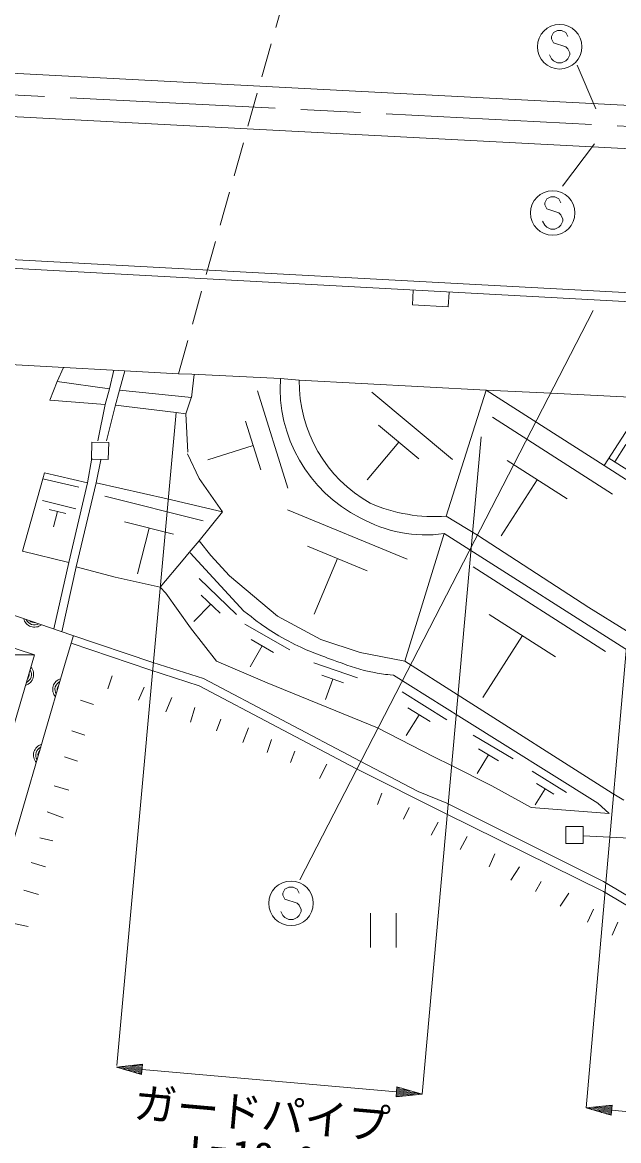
# Model space of a CAD drawing. Units: millimetres, scale not verified. Extents: x 40000 to 680000, y 20000 to 380000.
# Drawn here: x 118767 to 153608, y 236842 to 302172 of the extents above; entities that cross this region are included whole.
import ezdxf
from ezdxf.enums import TextEntityAlignment as Align

# ---------------------------------------------------------------- set-up
doc = ezdxf.new("R2010")
doc.units = ezdxf.units.MM
doc.header["$LTSCALE"] = 1000
doc.linetypes.add('CHAIN', pattern=[18.5, 12, -1.5, 3.5, -1.5])
for name, color, linetype, lineweight in [('M-BGD', 7, 'Continuous', 13), ('M-BMK', 2, 'CHAIN', 13), ('M-BMK-ROW', 30, 'Continuous', 13), ('M-STR-HTXT', 7, 'Continuous', 13), ('M-STR-STR1', 1, 'Continuous', 13), ('M-STR-STRC', 7, 'Continuous', 13), ('M-STR-STRD', 7, 'Continuous', 13)]:
    doc.layers.add(name, color=color, linetype=linetype, lineweight=lineweight)
doc.styles.add('ＭＳ ゴシック', font='')
doc.styles.get('ＭＳ ゴシック').set_extended_font_data('MS Gothic')

msp = doc.modelspace()

# ---------------------------------------------------------------- linework, layer by layer
at = {"layer": 'M-BGD'}
for p, q in [((141604, 286531), (141557, 285663)), ((143700, 286417), (143653, 285550)), ((141557, 285663), (143653, 285550)), ((120803, 281192), (121164, 282013)), ((124106, 281851), (123851, 280769)), ((124745, 281815), (124444, 280684)), ((127885, 281642), (128677, 281616)), ((128797, 281610), (128659, 280260)), ((128677, 281616), (133842, 281362)), ((120803, 281192), (120380, 280092)), ((120803, 281192), (123851, 280769)), ((133842, 281362), (134943, 281277)), ((134943, 281277), (145865, 280684)), ((123597, 279838), (123851, 280769)), ((124444, 280684), (124190, 279753)), ((124444, 280684), (128659, 280260)), ((128314, 279311), (128674, 280355)), ((132508, 280639), (134271, 274954)), ((139182, 280566), (143903, 276625)), ((143539, 273325), (145865, 280684)), ((152756, 276277), (145865, 280684)), ((145865, 280684), (149675, 280515)), ((149675, 280515), (155310, 280231)), ((120380, 280092), (123597, 279838)), ((123174, 277721), (123597, 279838)), ((124190, 279753), (123682, 277721)), ((124203, 279801), (127749, 279371)), ((152756, 276277), (155310, 280231)), ((127749, 279371), (128314, 279311)), ((128314, 279311), (128438, 277054)), ((146236, 279100), (153248, 274610)), ((131812, 278865), (132693, 276023)), ((139574, 278636), (141935, 276666)), ((132252, 277444), (129600, 276621)), ((140755, 277651), (138916, 275448)), ((154028, 277509), (153380, 276499)), ((122835, 276705), (122581, 275266)), ((123343, 276620), (123089, 275266)), ((128423, 276959), (129101, 275520)), ((147091, 276575), (150597, 274330)), ((153043, 276715), (171120, 265115)), ((119957, 275500), (120068, 275849)), ((120068, 275849), (122581, 275266)), ((192347, 251051), (152756, 276277)), ((119957, 275500), (118771, 271286)), ((119957, 275500), (122073, 275012)), ((122581, 275266), (121481, 270609)), ((121904, 270355), (123089, 275266)), ((127238, 274334), (123089, 275266)), ((129101, 275520), (130455, 273572)), ((148844, 275453), (146749, 272180)), ((123589, 274496), (129327, 273061)), ((119941, 274235), (121888, 273747)), ((127238, 274334), (130455, 273572)), ((120330, 273723), (121304, 273480)), ((120817, 273602), (120590, 272693)), ((129101, 271879), (130455, 273572)), ((134266, 273703), (141247, 270803)), ((143539, 273325), (145357, 272218)), ((124736, 272989), (127605, 272272)), ((126171, 272631), (125501, 269953)), ((128508, 271202), (129101, 271879)), ((129101, 271879), (129778, 271032)), ((141123, 264852), (143409, 272302)), ((143409, 272302), (171125, 254661)), ((145357, 272218), (151876, 267984)), ((118771, 271286), (121481, 270609)), ((128169, 270778), (128508, 271202)), ((128568, 271178), (131702, 267778)), ((135431, 271581), (138922, 270132)), ((120602, 266734), (121481, 270609)), ((126815, 269170), (128169, 270778)), ((129778, 271032), (130879, 269847)), ((137177, 270857), (135824, 267599)), ((121904, 270355), (121068, 266575)), ((121904, 270355), (124190, 269762)), ((130879, 269847), (133673, 267476)), ((145107, 270365), (152839, 265414)), ((124190, 269762), (126815, 269170)), ((126815, 269170), (127153, 268831)), ((129093, 269673), (131287, 267579)), ((114155, 268939), (121650, 266376)), ((127153, 268831), (128593, 266799)), ((129223, 268711), (130320, 267664)), ((129771, 268187), (128794, 267163)), ((151876, 267984), (154077, 266630)), ((133673, 267476), (136213, 266122)), ((146050, 267581), (149916, 265105)), ((128593, 266799), (130117, 264852)), ((131775, 267023), (134401, 265507)), ((121747, 266343), (121277, 264741)), ((121617, 265898), (126222, 264344)), ((121650, 266376), (126391, 264767)), ((132128, 266119), (133442, 265361)), ((136213, 266122), (138499, 265360)), ((147983, 266343), (145672, 262734)), ((132785, 265740), (132078, 264514)), ((138499, 265360), (141123, 264852)), ((112900, 265210), (119478, 265217)), ((121277, 264741), (115790, 245988)), ((126391, 264767), (129355, 263836)), ((130117, 264852), (133080, 263582)), ((135790, 264762), (138358, 263885)), ((141123, 264852), (144171, 262904)), ((124021, 264005), (123767, 263243)), ((126222, 264344), (129101, 263412)), ((136256, 264029), (137541, 263591)), ((140444, 264032), (144425, 261550)), ((125545, 262566), (125883, 263328)), ((129101, 263412), (138245, 258586)), ((129355, 263836), (138499, 259010)), ((133080, 263582), (139515, 260957)), ((136899, 263810), (136489, 262611)), ((127153, 261888), (127492, 262735)), ((140965, 263066), (143579, 261434)), ((144171, 262904), (153231, 257147)), ((122158, 262566), (122920, 262312)), ((128593, 261296), (128847, 262142)), ((141292, 262135), (142599, 261319)), ((130117, 260788), (130371, 261465)), ((141946, 261727), (141184, 260507)), ((144425, 261550), (152384, 256554)), ((122412, 260534), (121650, 260788)), ((131641, 260110), (131979, 260957)), ((139515, 260957), (142817, 259264)), ((133080, 259518), (133334, 260280)), ((145106, 260539), (147444, 259143)), ((134435, 258925), (134689, 259602)), ((145996, 259373), (145344, 258282)), ((145411, 259722), (146580, 259024)), ((121227, 259264), (121989, 259010)), ((136128, 257994), (136551, 258840)), ((138499, 259010), (141885, 257232)), ((142817, 259264), (143833, 258756)), ((143833, 258756), (146203, 257570)), ((138245, 258586), (143494, 255962)), ((148551, 258417), (150570, 257174)), ((120634, 257570), (121481, 257316)), ((146203, 257570), (148489, 256300)), ((148807, 257703), (149816, 257081)), ((139515, 256470), (139769, 257147)), ((141885, 257232), (143579, 256554)), ((149312, 257392), (148731, 256450)), ((153231, 257147), (153908, 256724)), ((141039, 255623), (141377, 256300)), ((143579, 256554), (152723, 251982)), ((148489, 256300), (153061, 255962)), ((152384, 256554), (153061, 255962)), ((120211, 256046), (121142, 255708)), ((142647, 254692), (143071, 255454)), ((143494, 255962), (152723, 251390)), ((119787, 254522), (120549, 254353)), ((144341, 253845), (144764, 254607)), ((146034, 252829), (146373, 253591)), ((119279, 253083), (120126, 252829)), ((147304, 252067), (147812, 252829)), ((148743, 251390), (149082, 251982)), ((152723, 251982), (172535, 240044)), ((118856, 251474), (119703, 251220)), ((150183, 250543), (150691, 251305)), ((152723, 251390), (171349, 240214)), ((151791, 249612), (152130, 250374)), ((139102, 250132), (139102, 248132)), ((140602, 248132), (140602, 250132)), ((153231, 248850), (153569, 249612)), ((118263, 249527), (119110, 249358))]:
    msp.add_line(p, q, dxfattribs=at)
msp.add_lwpolyline([(122821, 277648), (122800, 276658), (123790, 276637), (123811, 277627)], close=True, dxfattribs=at)
msp.add_lwpolyline([(114179, 247185), (119478, 265217), (113607, 267138)], dxfattribs=at)
for centre, radius, start, end in [((142340, 280832), 8515, 176.43663, 243.1816), ((143100, 281185), 8158, 179.35713, 240.56724), ((142835, 282647), 9348, 246.39492, 274.32163), ((142348, 280117), 7886, 240.78558, 277.73663), ((119474, 267494), 654, 193.89606, 308.3379), ((119474, 267494), 523, 203.7073, 298.52666), ((119474, 267494), 392, 225.58375, 276.65021), ((118773, 264075), 654, 286.40285, 40.84469), ((118773, 264075), 523, 296.21409, 31.03345), ((118773, 264075), 392, 318.09054, 9.157), ((121195, 263202), 654, 106.47202, 220.91386), ((121195, 263202), 523, 116.28326, 211.10262), ((121195, 263202), 392, 138.15971, 189.22617), ((120072, 259363), 654, 106.47202, 220.91386), ((120072, 259363), 523, 116.28326, 211.10262), ((120072, 259363), 392, 138.15971, 189.22617)]:
    msp.add_arc(centre, radius, start, end, dxfattribs=at)
msp.add_open_spline([(131702, 267778), (132936, 266847), (133339, 266521), (134508, 265922), (135500, 265413), (136100, 265220), (137147, 264837), (137987, 264530), (138463, 264349), (139343, 264188), (139770, 264110), (139928, 264081), (140444, 264032)], degree=3, knots=[0, 0, 0, 0, 1, 1, 1, 2, 2, 2, 3, 3, 3, 4, 4, 4, 4], dxfattribs=at)
at = {"layer": 'M-BMK'}
msp.add_line((66127, 300605), (164579, 295570), dxfattribs=at)
at = {"layer": 'M-BMK-ROW'}
for p, q in [((150530, 254195), (150530, 255195)), ((150530, 255195), (151530, 255195)), ((151530, 255195), (151530, 254195)), ((151530, 254195), (150530, 254195)), ((163642, 254021), (151530, 254656))]:
    msp.add_line(p, q, dxfattribs=at)
at = {"layer": 'M-STR-HTXT'}
for p, q in [((124283, 241231), (127749, 279371)), ((142121, 239558), (145571, 277949)), ((151702, 238756), (155076, 277314)), ((124268, 241137), (125789, 241303)), ((124268, 241137), (125736, 240706)), ((124268, 241137), (125762, 241005)), ((125768, 241064), (124572, 241170)), ((124876, 241203), (125773, 241124)), ((125778, 241184), (125181, 241237)), ((125485, 241270), (125783, 241244)), ((125736, 240706), (125789, 241303)), ((125757, 240945), (124562, 241050)), ((124855, 240964), (125752, 240885)), ((125746, 240825), (125149, 240878)), ((125442, 240792), (125741, 240765)), ((140627, 239690), (125762, 241005)), ((140653, 239989), (140600, 239391)), ((141534, 239731), (140637, 239810)), ((140642, 239870), (141240, 239817)), ((140947, 239903), (140648, 239929)), ((142121, 239558), (140653, 239989)), ((142121, 239558), (140600, 239391)), ((140904, 239425), (140605, 239451)), ((140611, 239511), (141208, 239458)), ((141512, 239491), (140616, 239571)), ((140621, 239631), (141817, 239525)), ((142121, 239558), (140627, 239690)), ((140632, 239750), (141827, 239644)), ((151702, 238756), (153223, 238918)), ((151702, 238756), (153168, 238321)), ((151702, 238756), (153196, 238619)), ((153190, 238560), (151995, 238669)), ((153201, 238679), (152006, 238788)), ((152288, 238582), (153185, 238500)), ((152310, 238821), (153207, 238739)), ((153179, 238440), (152582, 238495)), ((153212, 238799), (152614, 238853)), ((152919, 238886), (153217, 238858)), ((153168, 238321), (153223, 238918)), ((189486, 235310), (153196, 238619)), ((152875, 238408), (153174, 238380))]:
    msp.add_line(p, q, dxfattribs=at)
at = {"layer": 'M-STR-STR1'}
for p, q in [((133575, 301878), (134117, 303803)), ((132763, 298990), (133305, 300915)), ((131951, 296102), (132493, 298027)), ((131139, 293214), (131681, 295139)), ((130327, 290326), (130868, 292251)), ((129515, 287438), (130056, 289363)), ((128703, 284550), (129244, 286475)), ((127885, 281642), (128432, 283587)), ((104949, 282909), (127885, 281642))]:
    msp.add_line(p, q, dxfattribs=at)
at = {"layer": 'M-STR-STRC'}
for p, q in [((149806, 301575), (149688, 301338)), ((149688, 301338), (149688, 301220)), ((149688, 301220), (149806, 300984)), ((150043, 301693), (149806, 301575)), ((150279, 301693), (150043, 301693)), ((150515, 301575), (150279, 301693)), ((150634, 301338), (150515, 301575)), ((149806, 300984), (150515, 300747)), ((150515, 300747), (150634, 300629)), ((150634, 300629), (150752, 300393)), ((149688, 300038), (149570, 300275)), ((149806, 299920), (149688, 300038)), ((150043, 299802), (149806, 299920)), ((150515, 299920), (150279, 299802)), ((150634, 300038), (150515, 299920)), ((150752, 300275), (150634, 300038)), ((150752, 300393), (150752, 300275)), ((150279, 299802), (150043, 299802)), ((151182, 299677), (152267, 297119)), ((152200, 295069), (150335, 292601)), ((149404, 291865), (149286, 291628)), ((149286, 291628), (149286, 291510)), ((149286, 291510), (149404, 291274)), ((149640, 291983), (149404, 291865)), ((149876, 291983), (149640, 291983)), ((150113, 291865), (149876, 291983)), ((150231, 291628), (150113, 291865)), ((149404, 291274), (150113, 291037)), ((150113, 291037), (150231, 290919)), ((150231, 290919), (150349, 290683)), ((149286, 290328), (149167, 290565)), ((149404, 290210), (149286, 290328)), ((149640, 290092), (149404, 290210)), ((149876, 290092), (149640, 290092)), ((150113, 290210), (149876, 290092)), ((150231, 290328), (150113, 290210)), ((150349, 290565), (150231, 290328)), ((150349, 290683), (150349, 290565)), ((152117, 285344), (134972, 252070)), ((134111, 251535), (133993, 251299)), ((134347, 251654), (134111, 251535)), ((134584, 251654), (134347, 251654)), ((134820, 251535), (134584, 251654)), ((134938, 251299), (134820, 251535)), ((133993, 251299), (133993, 251181)), ((133993, 251181), (134111, 250944)), ((134111, 250944), (134820, 250708)), ((133993, 249999), (133875, 250235)), ((134820, 250708), (134938, 250590)), ((134938, 250590), (135057, 250354)), ((135057, 250235), (134938, 249999)), ((135057, 250354), (135057, 250235)), ((134111, 249881), (133993, 249999)), ((134347, 249763), (134111, 249881)), ((134584, 249763), (134347, 249763)), ((134820, 249881), (134584, 249763)), ((134938, 249999), (134820, 249881))]:
    msp.add_line(p, q, dxfattribs=at)
for centre in [(150161, 300747), (149758, 291037), (134466, 250708)]:
    msp.add_circle(centre, 1300, dxfattribs=at)
at = {"layer": 'M-STR-STRD'}
for p, q in [((66288, 301881), (165504, 296742)), ((165226, 294223), (66240, 299376)), ((176648, 285159), (64777, 291200)), ((163732, 285330), (110151, 288237))]:
    msp.add_line(p, q, dxfattribs=at)

# ---------------------------------------------------------------- texts
at = {"layer": 'M-STR-HTXT', "style": 'ＭＳ ゴシック'}
for s, p in [('ガードパイプ', (125172, 237624)), ('L=18.0', (128352, 234762))]:
    msp.add_text(s, height=1832, rotation=354.947, dxfattribs=at).set_placement(p, align=Align.BOTTOM_LEFT)

doc.saveas('drawing.dxf')
